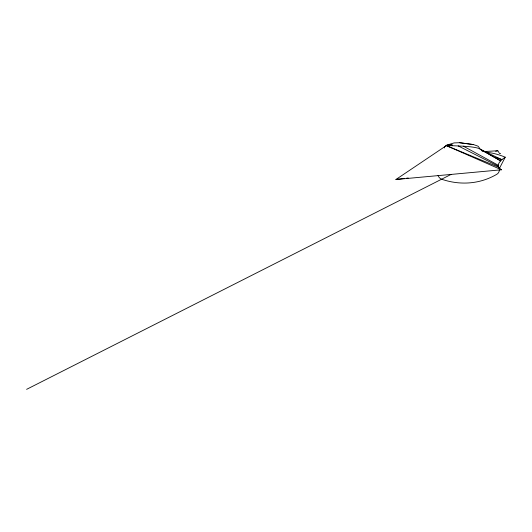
<?xml version="1.0" encoding="UTF-8"?>
<svg xmlns="http://www.w3.org/2000/svg" width="532" height="532" viewBox="0 0 532 532"><rect width="100%" height="100%" fill="white"/><g stroke="black" fill="none" stroke-linecap="round" stroke-linejoin="round"><path stroke-width="0.8" d="M481.513 150.516L487.438 152.352A62.942 52.548 39.7 0 1 505.227 157.199L499.275 168.677L501.43 169.794L395.921 179.503L446.355 145.622L448.902 144.405L452.027 144.837L452.486 145.715L463.425 146.194A56.299 6.238 -2.3 0 1 480.649 149.539L501.915 159.686L496.569 157.578M26.6 389.351L451.07 174.43M446.029 145.356L454.135 142.915L459.502 142.702L473.52 144.571L477.975 146.16L479.332 147.723M398.096 178.998L395.921 179.503L404.121 178.493M495.631 151.261L497.806 150.762L499.096 152.77M444.539 147.936A57.536 6.371 -2.3 0 1 446.355 145.622L452.027 144.837M406.581 178.187L408.224 177.987M484.333 151.54L497.806 150.762M446.355 145.622L498.743 167.228A162.14 24.246 -9.3 0 0 501.43 169.794L446.355 145.622L452.486 145.715M485.197 152.105L487.438 152.352M473.52 144.571L459.502 142.702M481.507 150.589L483.721 151.5M458.198 145.908L498.384 166.277L498.743 167.228M463.425 146.194L498.298 165.279L498.384 166.277M480.649 149.539L500.659 160.877L479.698 148.82M498.298 165.279A162.14 24.246 -9.3 0 1 505.227 157.199M500.632 153.681A40.651 6.078 -9.3 0 1 499.315 153.356M438.042 175.454A5.839 5.214 63.1 0 0 441.946 179.331A78.31 70.005 63.1 0 0 496.815 174.277A5.839 5.214 63.1 0 0 499.355 169.814"/></g></svg>
